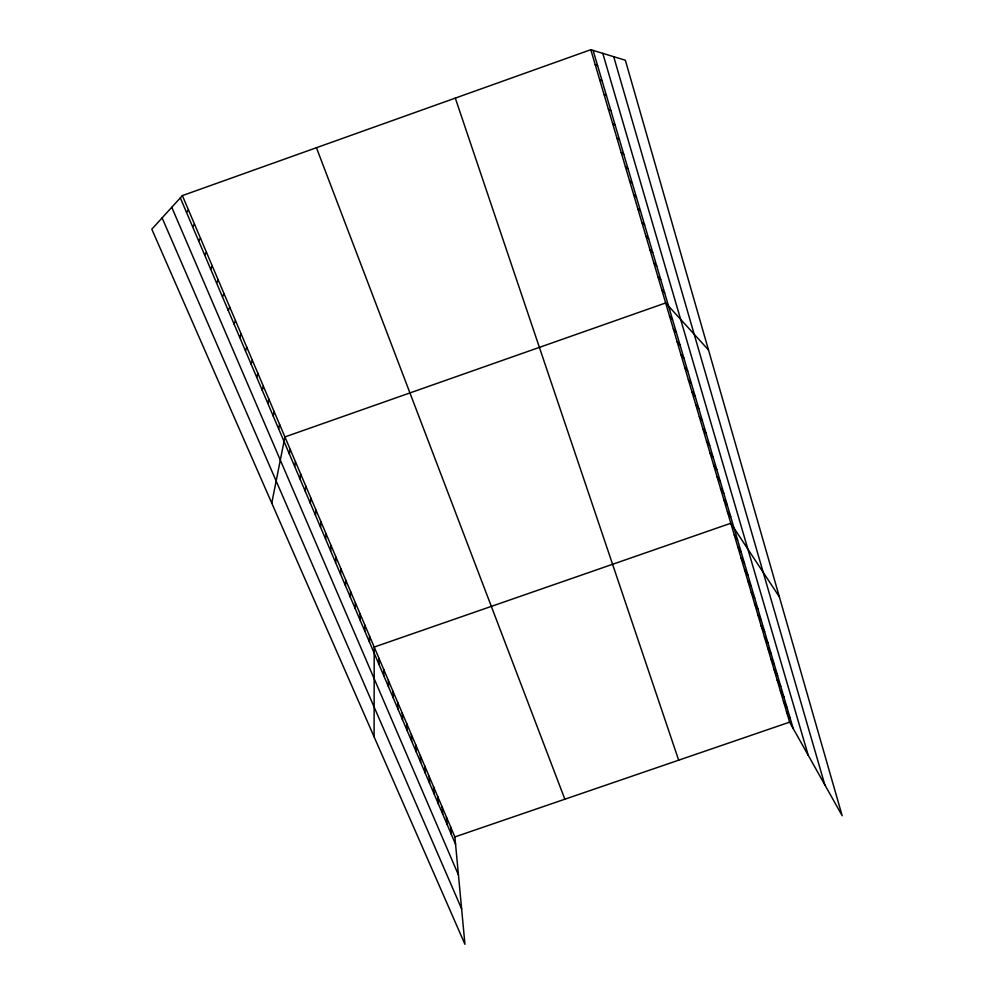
<?xml version="1.0" encoding="UTF-8"?>
<svg xmlns="http://www.w3.org/2000/svg" width="994" height="994" viewBox="0 0 994 994"><rect width="100%" height="100%" fill="white"/><g stroke="black" fill="none" stroke-linecap="round" stroke-linejoin="round"><path stroke-width="1.49" d="M374.092 736.84L374.204 647.057L730.801 523.254L779.358 596.847M369.495 642.161L369.544 636.098M364.761 631.041L364.848 625.052M359.99 619.834L360.126 613.944M355.181 608.552L355.367 602.737M350.348 597.183L350.571 591.455M345.465 585.739L345.75 580.098M340.557 574.209L340.88 568.643M335.612 562.579L335.984 557.112M330.629 550.875L331.039 545.495M325.597 539.071L326.069 533.79M320.54 527.193L321.062 521.999M315.446 515.215L316.017 510.121M310.302 503.15L310.923 498.156M305.133 490.986L305.804 486.091M299.915 478.735L300.635 473.939M294.659 466.385L295.442 461.688M289.353 453.947L290.198 449.35M271.76 503.113L284.918 436.925L665.669 302.946L708.498 349.963M278.643 428.774L279.587 424.388M273.213 416.039L274.22 411.764M267.759 403.204L268.815 399.041M262.242 390.269L263.373 386.219M256.7 377.235L257.881 373.297M251.097 364.09L252.339 360.275M245.456 350.845L246.76 347.154M239.778 337.5L241.144 333.922M234.05 324.044L235.479 320.577M228.272 310.476L229.763 307.134M222.445 296.796L224.01 293.59M216.58 283.004L218.208 279.935M210.653 269.101L212.356 266.156M204.689 255.085L206.454 252.277M198.676 240.958L200.515 238.287M192.612 226.719L194.513 224.172M186.487 212.343L188.475 209.945M182.374 195.607L151.821 229.204L464.943 944.3L454.879 836.923L182.374 195.607L590.796 49.7L625.35 60.236L842.179 815.739L789.609 722.141L590.796 49.7M454.879 836.923L789.609 722.141M595.244 64.759L597.593 65.629M599.655 79.694L602.053 80.713M604.041 94.505L606.464 95.685M608.378 109.203L610.85 110.52M612.689 123.765L615.187 125.244M616.963 138.228L619.498 139.843M621.2 152.567L623.772 154.319M625.412 166.781L628.009 168.682M629.575 180.896L632.209 182.933M633.712 194.886L636.384 197.06M637.825 208.765L640.521 211.076M641.9 222.544L644.621 224.979M645.938 236.212L648.697 238.784M649.939 249.767L652.735 252.464M653.915 263.224L656.736 266.044M657.866 276.568L660.712 279.513M661.78 289.813L664.651 292.882M669.521 315.993L672.453 319.298M673.348 328.927L676.305 332.344M677.15 341.774L680.132 345.303M680.915 354.523L683.922 358.163M684.655 367.159L687.686 370.911M688.357 379.72L691.414 383.572M692.048 392.17L695.129 396.134M695.701 404.533L698.807 408.609M699.329 416.809L702.46 420.984M702.932 428.986L706.075 433.26M706.51 441.075L709.679 445.449M710.051 453.078L713.245 457.551M713.58 464.993L716.786 469.553M717.072 476.809L720.315 481.481M720.538 488.551L723.806 493.31M723.992 500.206L727.26 505.051M727.409 511.773L730.702 516.706M734.28 534.996L737.61 540.115M737.722 546.663L741.077 551.869M741.139 558.23L744.518 563.523M744.543 569.724L747.935 575.104M747.91 581.13L751.327 586.597M751.253 592.449L754.694 597.99M754.583 603.681L758.037 609.322M757.875 614.839L761.342 620.554M761.155 625.922L764.634 631.712M764.411 636.918L767.902 642.783M767.641 647.839L771.158 653.779M770.847 658.674L774.376 664.7M774.028 669.447L777.569 675.535M777.184 680.132L780.75 686.295M780.327 690.743L783.906 696.98M783.434 701.279L787.024 707.591M786.527 711.741L790.143 718.128M162.109 217.897L461.614 908.839M171.763 207.286L458.433 874.944M180.324 197.868L455.575 844.328M316.44 147.708L564.853 799.213M455.302 98.108L678.666 760.186M593.107 50.408L793.224 728.59M602.786 53.353L808.209 755.254M613.708 56.683L824.809 784.8M450.655 827.008L451.313 834.351M446.418 817.006L447.039 824.287M442.131 806.942L442.728 814.161M437.832 796.815L438.379 803.972M433.496 786.602L434.005 793.697M429.122 776.326L429.607 783.347M424.724 765.976L425.171 772.934M420.3 755.552L420.698 762.435M415.84 745.053L416.2 751.874M411.342 734.479L411.665 741.226M406.819 723.818L407.105 730.503M402.259 713.096L402.508 719.693M397.662 702.286L397.873 708.821M393.04 691.402L393.202 697.863M388.381 680.443L388.505 686.817M383.684 669.397L383.771 675.696M378.962 658.264L379 664.489"/></g></svg>
